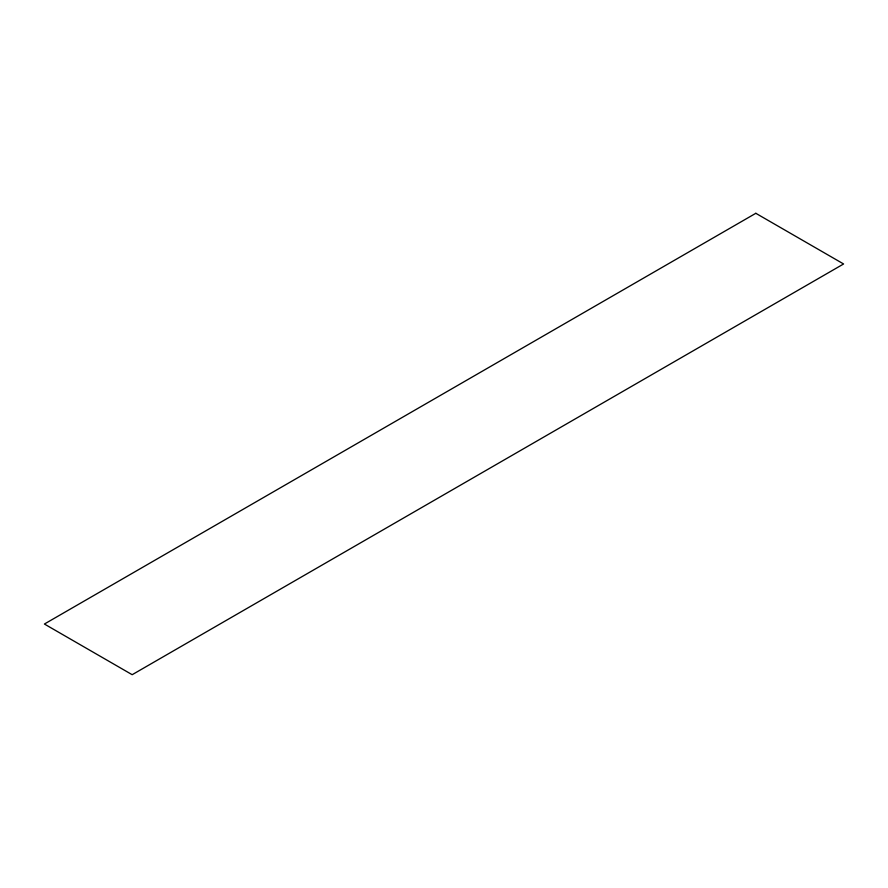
<?xml version="1.0" encoding="UTF-8"?>
<svg xmlns="http://www.w3.org/2000/svg" width="888" height="888" viewBox="0 0 888 888"><rect width="100%" height="100%" fill="white"/><g stroke="black" fill="none" stroke-linecap="round" stroke-linejoin="round"><path stroke-width="1.33" d="M755.821 213.298L44.4 624.031L132.179 674.702L843.6 263.969L755.821 213.298"/></g></svg>
